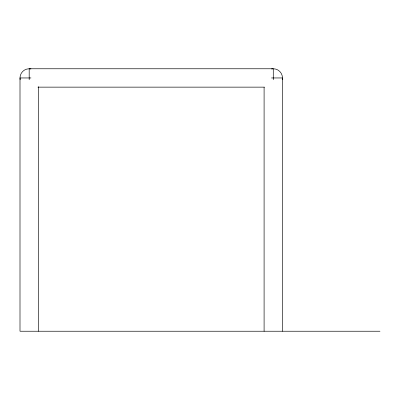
<?xml version="1.0" encoding="UTF-8"?>
<svg xmlns="http://www.w3.org/2000/svg" width="400" height="400" viewBox="0 0 400 400"><rect width="100%" height="100%" fill="white"/><g stroke="black" fill="none" stroke-linecap="round" stroke-linejoin="round"><path stroke-width="0.6" d="M30.98 77.955L20 77.955L20 331.235L380 331.235M271.49 77.955L282.465 77.955L282.465 331.235M37.925 87.14L264.54 87.14M273.28 79.745L273.28 68.765L29.185 68.765L29.185 79.745M264.095 87.31L264.095 331.235M38.375 86.685L38.375 331.235M20.175 79.745A9.185 9.185 0 0 1 30.98 68.945M271.49 68.945A9.185 9.185 0 0 1 282.29 79.745"/></g></svg>
